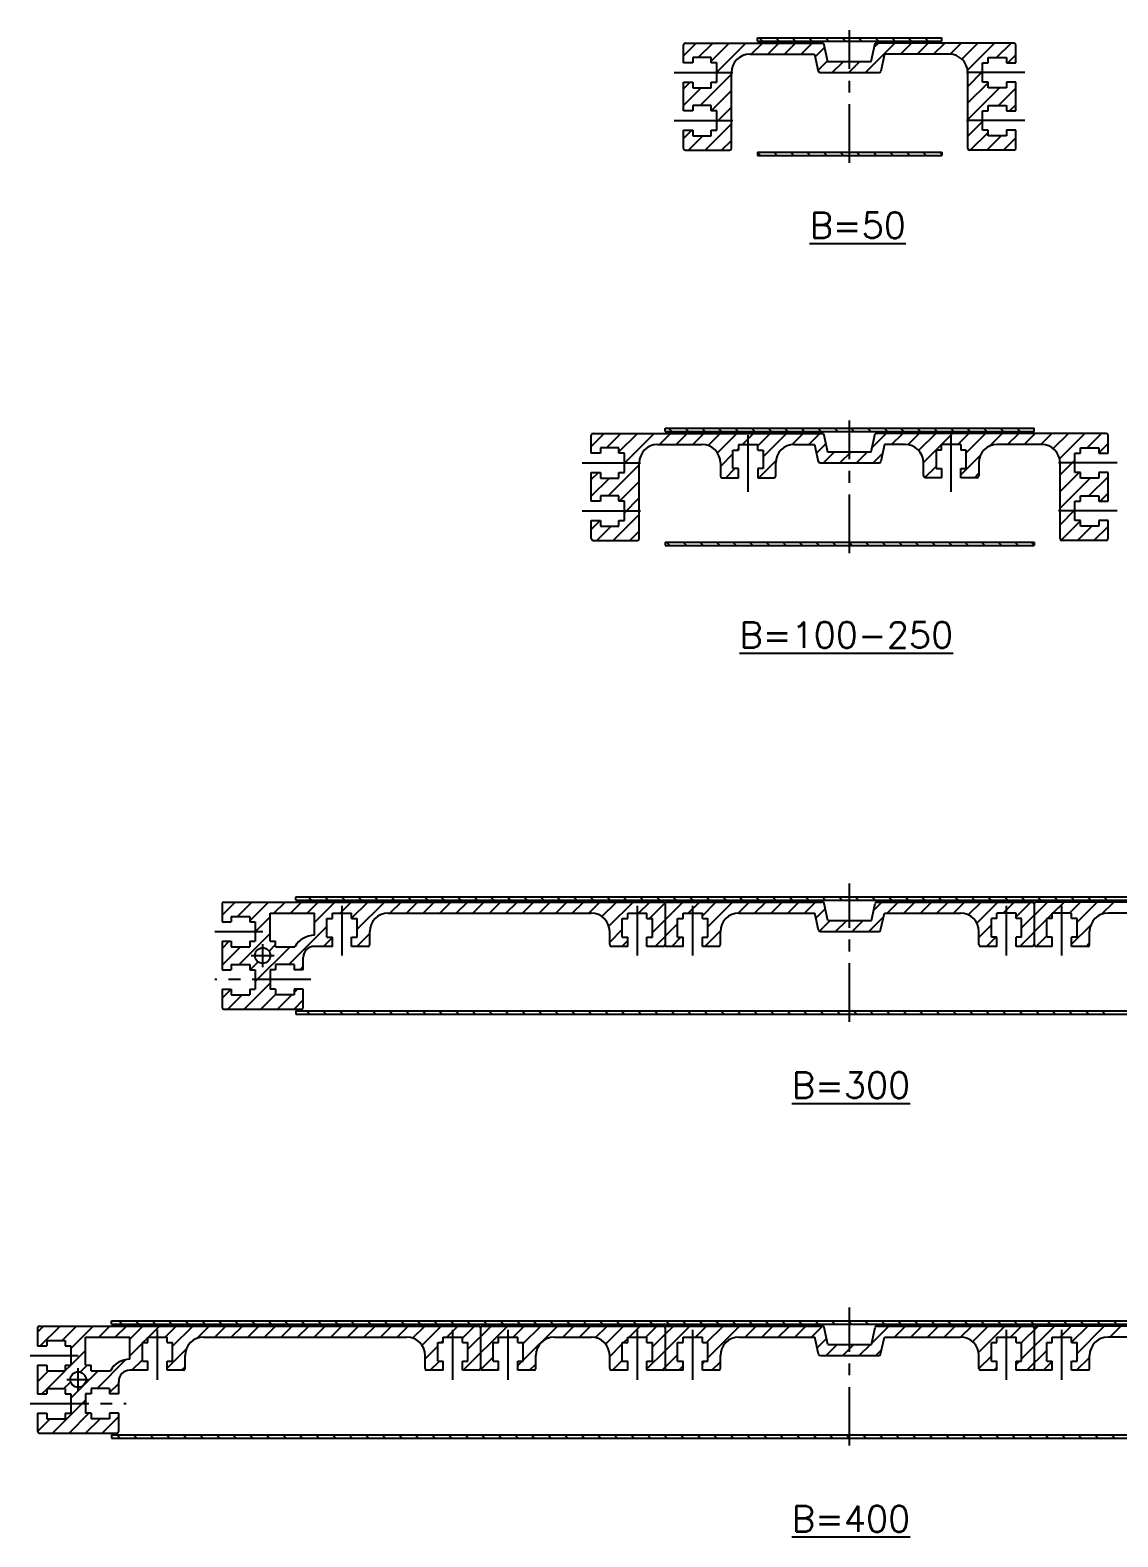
# Model space of a CAD drawing. Extents: x 0 to 1262, y -8 to 451.
# Drawn here: x 818.2 to 1112.9, y 13.6 to 421.6 of the extents above; entities that cross this region are included whole.
import ezdxf

# ---------------------------------------------------------------- set-up
doc = ezdxf.new("R2010")
doc.units = 0
doc.header["$LTSCALE"] = 0.5
doc.linetypes.add('CENTER', pattern=[50.8, 31.75, -6.35, 6.35, -6.35])
for name, color, linetype in [('MSM_CENTER', 1, 'CENTER'), ('MSM_CONTINUOUS', 7, 'CONTINUOUS'), ('MSM_NARROW', 5, 'CONTINUOUS'), ('MSM_PART_NUMBER', 7, 'CONTINUOUS')]:
    doc.layers.add(name, color=color, linetype=linetype)
doc.styles.get("Standard").update_dxf_attribs({"font": 'txt.shx', "height": 3, "bigfont": 'bigfont.shx'})

msp = doc.modelspace()

# ---------------------------------------------------------------- linework, layer by layer
at = {"layer": 'MSM_CENTER'}
for p, q in [((1040.2, 385.71), (1040.2, 421.62)), ((992.7, 410.11), (1010.39, 410.11)), ((1087.69, 410.11), (1070, 410.11)), ((992.7, 397.11), (1010.39, 397.11)), ((1087.69, 397.11), (1070, 397.11)), ((1040.2, 280.02), (1040.2, 315.94)), ((1012.7, 296.56), (1012.7, 311.94)), ((1067.7, 296.56), (1067.7, 311.94)), ((967.7, 304.42), (985.39, 304.42)), ((1112.69, 304.42), (1095, 304.42)), ((967.7, 291.42), (985.39, 291.42)), ((1112.69, 291.42), (1095, 291.42)), ((1040.2, 153.11), (1040.2, 190.51)), ((902.7, 170.99), (902.7, 184.51)), ((982.7, 170.99), (982.7, 184.51)), ((997.7, 170.99), (997.7, 184.51)), ((1082.7, 170.99), (1082.7, 184.51)), ((1097.7, 170.99), (1097.7, 184.51)), ((868.2, 177.51), (881.2, 177.51)), ((881.2, 167.91), (881.2, 174.11)), ((878.1, 171.01), (884.3, 171.01)), ((894.2, 164.51), (868.2, 164.51)), ((1040.2, 38.3), (1040.2, 75.7)), ((852.7, 56.11), (852.7, 69.7)), ((932.7, 56.11), (932.7, 69.7)), ((947.7, 56.11), (947.7, 69.7)), ((982.7, 56.11), (982.7, 69.7)), ((997.7, 56.11), (997.7, 69.7)), ((1082.7, 56.11), (1082.7, 69.7)), ((1097.7, 56.11), (1097.7, 69.7)), ((818.2, 62.7), (831.2, 62.7)), ((831.2, 53.1), (831.2, 59.3)), ((828.1, 56.2), (834.3, 56.2)), ((818.2, 49.7), (844.2, 49.7))]:
    msp.add_line(p, q, dxfattribs=at)
at = {"layer": 'MSM_CONTINUOUS'}
for p, q in [((995.2, 412.74), (995.2, 417.61)), ((995.7, 418.11), (1033.12, 418.11)), ((1015.2, 418.61), (1015.2, 419.51)), ((1015.2, 419.51), (1065.2, 419.51)), ((1015.2, 418.61), (1065.2, 418.61)), ((1033.12, 418.11), (1034.22, 413.11)), ((1046.02, 413.11), (1047.12, 418.11)), ((1084.7, 418.11), (1047.12, 418.11)), ((1065.2, 418.61), (1065.2, 419.51)), ((1085.2, 412.74), (1085.2, 417.61)), ((997.7, 412.74), (995.2, 412.74)), ((997.7, 414.21), (997.7, 412.74)), ((1002.7, 414.21), (997.7, 414.21)), ((1002.7, 412.74), (1002.7, 414.21)), ((1004.2, 412.74), (1002.7, 412.74)), ((1004.2, 407.54), (1004.2, 412.74)), ((1013.2, 415.11), (1030.71, 415.11)), ((1030.71, 415.11), (1031.72, 410.5)), ((1034.22, 413.11), (1046.02, 413.11)), ((1049.66, 415.11), (1048.65, 410.5)), ((1067.2, 415.11), (1049.66, 415.11)), ((1076.2, 407.54), (1076.2, 412.74)), ((1076.2, 412.74), (1077.7, 412.74)), ((1077.7, 412.74), (1077.7, 414.21)), ((1077.7, 414.21), (1082.7, 414.21)), ((1082.7, 414.21), (1082.7, 412.74)), ((1082.7, 412.74), (1085.2, 412.74)), ((1008.2, 389.61), (1008.2, 410.11)), ((1032.21, 410.11), (1048.16, 410.11)), ((1072.2, 389.61), (1072.2, 410.11)), ((995.2, 407.54), (997.7, 407.54)), ((995.2, 399.74), (995.2, 407.54)), ((997.7, 407.54), (997.7, 406.01)), ((997.7, 406.01), (1002.7, 406.01)), ((1002.7, 407.54), (1004.2, 407.54)), ((1002.7, 406.01), (1002.7, 407.54)), ((1077.7, 407.54), (1076.2, 407.54)), ((1077.7, 406.01), (1077.7, 407.54)), ((1082.7, 406.01), (1077.7, 406.01)), ((1085.2, 407.54), (1082.7, 407.54)), ((1082.7, 407.54), (1082.7, 406.01)), ((1085.2, 399.74), (1085.2, 407.54)), ((997.7, 401.21), (997.7, 399.74)), ((1002.7, 401.21), (997.7, 401.21)), ((1002.7, 399.74), (1002.7, 401.21)), ((1077.7, 399.74), (1077.7, 401.21)), ((1077.7, 401.21), (1082.7, 401.21)), ((1082.7, 401.21), (1082.7, 399.74)), ((997.7, 399.74), (995.2, 399.74)), ((1004.2, 399.74), (1002.7, 399.74)), ((1004.2, 394.54), (1004.2, 399.74)), ((1076.2, 394.54), (1076.2, 399.74)), ((1076.2, 399.74), (1077.7, 399.74)), ((1082.7, 399.74), (1085.2, 399.74)), ((995.2, 394.54), (997.7, 394.54)), ((995.2, 389.61), (995.2, 394.54)), ((997.7, 394.54), (997.7, 393.01)), ((997.7, 393.01), (1002.7, 393.01)), ((1002.7, 394.54), (1004.2, 394.54)), ((1002.7, 393.01), (1002.7, 394.54)), ((1077.7, 394.54), (1076.2, 394.54)), ((1077.7, 393.01), (1077.7, 394.54)), ((1082.7, 393.01), (1077.7, 393.01)), ((1085.2, 394.54), (1082.7, 394.54)), ((1082.7, 394.54), (1082.7, 393.01)), ((1085.2, 389.61), (1085.2, 394.54)), ((995.7, 389.11), (1007.7, 389.11)), ((1015.2, 388.61), (1015.2, 387.71)), ((1015.2, 388.61), (1065.2, 388.61)), ((1015.2, 387.71), (1065.2, 387.71)), ((1065.2, 388.61), (1065.2, 387.71)), ((1084.7, 389.11), (1072.7, 389.11)), ((970.2, 307.06), (970.2, 311.92)), ((970.7, 312.42), (1033.12, 312.42)), ((990.2, 312.92), (990.2, 313.82)), ((990.2, 313.82), (1090.2, 313.82)), ((990.2, 312.92), (1090.2, 312.92)), ((1033.12, 312.42), (1034.22, 307.42)), ((1046.02, 307.42), (1047.12, 312.42)), ((1109.7, 312.42), (1047.12, 312.42)), ((1090.2, 312.92), (1090.2, 313.82)), ((1110.2, 307.06), (1110.2, 311.92)), ((972.7, 307.06), (970.2, 307.06)), ((972.7, 308.52), (972.7, 307.06)), ((977.7, 308.52), (972.7, 308.52)), ((977.7, 307.06), (977.7, 308.52)), ((979.2, 307.06), (977.7, 307.06)), ((979.2, 301.86), (979.2, 307.06)), ((988.2, 309.42), (1000.2, 309.42)), ((1008.6, 302.92), (1008.6, 307.92)), ((1008.6, 307.92), (1010.1, 307.92)), ((1010.1, 309.42), (1015.3, 309.42)), ((1010.1, 309.42), (1010.1, 307.92)), ((1015.3, 307.92), (1015.3, 309.42)), ((1015.3, 307.92), (1016.8, 307.92)), ((1016.8, 307.92), (1016.8, 302.92)), ((1025.2, 309.42), (1030.71, 309.42)), ((1030.71, 309.42), (1031.72, 304.81)), ((1034.22, 307.42), (1046.02, 307.42)), ((1049.66, 309.42), (1048.65, 304.82)), ((1055.2, 309.42), (1049.66, 309.42)), ((1063.6, 307.92), (1063.6, 302.92)), ((1065.1, 307.92), (1063.6, 307.92)), ((1070.3, 309.42), (1065.1, 309.42)), ((1065.1, 307.92), (1065.1, 309.42)), ((1070.3, 309.42), (1070.3, 307.92)), ((1071.8, 307.92), (1070.3, 307.92)), ((1071.8, 302.92), (1071.8, 307.92)), ((1092.2, 309.42), (1080.2, 309.42)), ((1101.2, 301.86), (1101.2, 307.06)), ((1101.2, 307.06), (1102.7, 307.06)), ((1102.7, 307.06), (1102.7, 308.52)), ((1102.7, 308.52), (1107.7, 308.52)), ((1107.7, 308.52), (1107.7, 307.06)), ((1107.7, 307.06), (1110.2, 307.06)), ((983.2, 283.92), (983.2, 304.42)), ((1005.2, 304.42), (1005.2, 300.92)), ((1010.1, 302.92), (1008.6, 302.92)), ((1010.1, 300.42), (1010.1, 302.92)), ((1016.8, 302.92), (1015.3, 302.92)), ((1015.3, 302.92), (1015.3, 300.42)), ((1020.2, 300.92), (1020.2, 304.42)), ((1032.21, 304.42), (1048.16, 304.42)), ((1060.2, 300.92), (1060.2, 304.42)), ((1063.6, 302.92), (1065.1, 302.92)), ((1065.1, 302.92), (1065.1, 300.42)), ((1070.3, 302.92), (1071.8, 302.92)), ((1070.3, 300.42), (1070.3, 302.92)), ((1075.2, 304.42), (1075.2, 300.92)), ((1097.2, 283.92), (1097.2, 304.42)), ((970.2, 301.86), (972.7, 301.86)), ((970.2, 294.06), (970.2, 301.86)), ((972.7, 301.86), (972.7, 300.32)), ((972.7, 300.32), (977.7, 300.32)), ((977.7, 301.86), (979.2, 301.86)), ((977.7, 300.32), (977.7, 301.86)), ((1005.7, 300.42), (1010.1, 300.42)), ((1015.3, 300.42), (1019.7, 300.42)), ((1065.1, 300.42), (1060.7, 300.42)), ((1074.7, 300.42), (1070.3, 300.42)), ((1102.7, 301.86), (1101.2, 301.86)), ((1102.7, 300.32), (1102.7, 301.86)), ((1107.7, 300.32), (1102.7, 300.32)), ((1110.2, 301.86), (1107.7, 301.86)), ((1107.7, 301.86), (1107.7, 300.32)), ((1110.2, 294.06), (1110.2, 301.86)), ((972.7, 294.06), (970.2, 294.06)), ((972.7, 295.52), (972.7, 294.06)), ((977.7, 295.52), (972.7, 295.52)), ((977.7, 294.06), (977.7, 295.52)), ((979.2, 294.06), (977.7, 294.06)), ((979.2, 288.86), (979.2, 294.06)), ((1101.2, 288.86), (1101.2, 294.06)), ((1101.2, 294.06), (1102.7, 294.06)), ((1102.7, 294.06), (1102.7, 295.52)), ((1102.7, 295.52), (1107.7, 295.52)), ((1107.7, 295.52), (1107.7, 294.06)), ((1107.7, 294.06), (1110.2, 294.06)), ((970.2, 283.92), (970.2, 288.86)), ((970.2, 288.86), (972.7, 288.86)), ((972.7, 288.86), (972.7, 287.32)), ((972.7, 287.32), (977.7, 287.32)), ((977.7, 288.86), (979.2, 288.86)), ((977.7, 287.32), (977.7, 288.86)), ((1102.7, 288.86), (1101.2, 288.86)), ((1102.7, 287.32), (1102.7, 288.86)), ((1107.7, 287.32), (1102.7, 287.32)), ((1110.2, 288.86), (1107.7, 288.86)), ((1107.7, 288.86), (1107.7, 287.32)), ((1110.2, 283.92), (1110.2, 288.86)), ((970.7, 283.42), (982.7, 283.42)), ((990.2, 282.92), (990.2, 282.02)), ((990.2, 282.92), (1090.2, 282.92)), ((990.2, 282.02), (1090.2, 282.02)), ((1090.2, 282.92), (1090.2, 282.02)), ((1109.7, 283.42), (1097.7, 283.42)), ((870.2, 185.01), (870.2, 180.11)), ((870.7, 185.51), (989.7, 185.51)), ((890.2, 186.01), (890.2, 186.91)), ((890.2, 186.91), (1190.2, 186.91)), ((890.2, 186.01), (1190.2, 186.01)), ((990.2, 185.01), (990.2, 174.01)), ((990.7, 185.51), (1032.79, 185.51)), ((1034.3, 180.51), (1033.28, 185.12)), ((1046.1, 180.51), (1047.11, 185.12)), ((1047.6, 185.51), (1089.7, 185.51)), ((1090.2, 185.01), (1090.2, 174.01)), ((1209.7, 185.51), (1090.7, 185.51)), ((870.2, 180.11), (872.7, 180.11)), ((872.7, 181.61), (872.7, 180.11)), ((872.7, 181.61), (877.7, 181.61)), ((877.7, 181.61), (877.7, 180.11)), ((877.7, 180.11), (879.2, 180.11)), ((879.2, 180.11), (879.2, 174.91)), ((883.2, 182.51), (895.2, 182.51)), ((883.2, 174.91), (883.2, 182.51)), ((895.2, 176.51), (895.2, 182.51)), ((898.6, 181.01), (900.1, 181.01)), ((898.6, 176.01), (898.6, 181.01)), ((900.1, 182.51), (905.3, 182.51)), ((900.1, 181.01), (900.1, 182.51)), ((905.3, 181.01), (905.3, 182.51)), ((905.3, 181.01), (906.8, 181.01)), ((906.8, 176.01), (906.8, 181.01)), ((915.2, 182.51), (970.2, 182.51)), ((978.6, 181.01), (980.1, 181.01)), ((978.6, 176.01), (978.6, 181.01)), ((980.1, 182.51), (985.3, 182.51)), ((980.1, 181.01), (980.1, 182.51)), ((985.3, 181.01), (985.3, 182.51)), ((985.3, 181.01), (986.8, 181.01)), ((986.8, 176.01), (986.8, 181.01)), ((993.6, 181.01), (995.1, 181.01)), ((993.6, 176.01), (993.6, 181.01)), ((995.1, 182.51), (1000.3, 182.51)), ((995.1, 181.01), (995.1, 182.51)), ((1000.3, 181.01), (1000.3, 182.51)), ((1000.3, 181.01), (1001.8, 181.01)), ((1001.8, 176.01), (1001.8, 181.01)), ((1010.2, 182.51), (1030.78, 182.51)), ((1031.8, 177.91), (1030.78, 182.51)), ((1034.3, 180.51), (1046.1, 180.51)), ((1048.59, 177.91), (1049.61, 182.51)), ((1049.61, 182.51), (1070.2, 182.51)), ((1078.6, 176.01), (1078.6, 181.01)), ((1080.1, 181.01), (1078.6, 181.01)), ((1085.3, 182.51), (1080.1, 182.51)), ((1080.1, 181.01), (1080.1, 182.51)), ((1085.3, 181.01), (1085.3, 182.51)), ((1086.8, 181.01), (1085.3, 181.01)), ((1086.8, 176.01), (1086.8, 181.01)), ((1093.6, 176.01), (1093.6, 181.01)), ((1095.1, 181.01), (1093.6, 181.01)), ((1100.3, 182.51), (1095.1, 182.51)), ((1095.1, 181.01), (1095.1, 182.51)), ((1100.3, 181.01), (1100.3, 182.51)), ((1101.8, 181.01), (1100.3, 181.01)), ((1101.8, 176.01), (1101.8, 181.01)), ((1165.2, 182.51), (1110.2, 182.51)), ((898.6, 176.01), (900.1, 176.01)), ((900.1, 173.51), (900.1, 176.01)), ((905.3, 173.51), (905.3, 176.01)), ((905.3, 176.01), (906.8, 176.01)), ((910.2, 174.01), (910.2, 177.51)), ((975.2, 174.01), (975.2, 177.51)), ((978.6, 176.01), (980.1, 176.01)), ((980.1, 173.51), (980.1, 176.01)), ((985.3, 173.51), (985.3, 176.01)), ((985.3, 176.01), (986.8, 176.01)), ((993.6, 176.01), (995.1, 176.01)), ((995.1, 173.51), (995.1, 176.01)), ((1000.3, 173.51), (1000.3, 176.01)), ((1000.3, 176.01), (1001.8, 176.01)), ((1005.2, 174.01), (1005.2, 177.51)), ((1032.29, 177.51), (1048.11, 177.51)), ((1075.2, 174.01), (1075.2, 177.51)), ((1080.1, 176.01), (1078.6, 176.01)), ((1080.1, 173.51), (1080.1, 176.01)), ((1085.3, 173.51), (1085.3, 176.01)), ((1086.8, 176.01), (1085.3, 176.01)), ((1095.1, 176.01), (1093.6, 176.01)), ((1095.1, 173.51), (1095.1, 176.01)), ((1100.3, 173.51), (1100.3, 176.01)), ((1101.8, 176.01), (1100.3, 176.01)), ((1105.2, 174.01), (1105.2, 177.51)), ((870.2, 174.91), (872.7, 174.91)), ((870.2, 174.91), (870.2, 167.11)), ((872.7, 174.91), (872.7, 173.41)), ((872.7, 173.41), (877.7, 173.41)), ((877.7, 174.91), (877.7, 173.41)), ((877.7, 174.91), (879.2, 174.91)), ((883.2, 174.91), (884.7, 174.91)), ((884.7, 173.41), (884.7, 174.91)), ((884.7, 173.41), (889.94, 173.41)), ((900.1, 173.51), (895.2, 173.51)), ((909.7, 173.51), (905.3, 173.51)), ((980.1, 173.51), (975.7, 173.51)), ((989.7, 173.51), (985.3, 173.51)), ((995.1, 173.51), (990.7, 173.51)), ((1004.7, 173.51), (1000.3, 173.51)), ((1080.1, 173.51), (1075.7, 173.51)), ((1089.7, 173.51), (1085.3, 173.51)), ((1095.1, 173.51), (1090.7, 173.51)), ((1104.7, 173.51), (1100.3, 173.51)), ((872.7, 168.61), (872.7, 167.11)), ((872.7, 168.61), (877.7, 168.61)), ((877.7, 168.61), (877.7, 167.11)), ((884.7, 168.61), (884.7, 167.11)), ((889.7, 168.61), (884.7, 168.61)), ((889.7, 168.61), (889.7, 167.11)), ((892.2, 167.11), (892.2, 170.51)), ((870.2, 167.11), (872.7, 167.11)), ((877.7, 167.11), (879.2, 167.11)), ((879.2, 167.11), (879.2, 161.91)), ((883.2, 167.11), (883.2, 161.91)), ((884.7, 167.11), (883.2, 167.11)), ((892.2, 167.11), (889.7, 167.11)), ((870.2, 161.91), (872.7, 161.91)), ((870.2, 161.91), (870.2, 157.01)), ((872.7, 161.91), (872.7, 160.41)), ((872.7, 160.41), (877.7, 160.41)), ((877.7, 161.91), (877.7, 160.41)), ((877.7, 161.91), (879.2, 161.91)), ((884.7, 161.91), (883.2, 161.91)), ((884.7, 161.91), (884.7, 160.41)), ((889.7, 160.41), (884.7, 160.41)), ((892.2, 161.91), (889.7, 161.91)), ((889.7, 161.91), (889.7, 160.41)), ((892.2, 157.01), (892.2, 161.91)), ((870.7, 156.51), (891.7, 156.51)), ((890.2, 156.01), (890.2, 155.11)), ((890.2, 156.01), (1190.2, 156.01)), ((890.2, 155.11), (1190.2, 155.11)), ((820.2, 70.2), (820.2, 65.3)), ((820.7, 70.7), (939.7, 70.7)), ((840.2, 72.1), (1240.2, 72.1)), ((840.2, 71.2), (840.2, 72.1)), ((840.2, 71.2), (1240.2, 71.2)), ((940.2, 70.2), (940.2, 59.2)), ((940.7, 70.7), (989.7, 70.7)), ((990.2, 70.2), (990.2, 59.2)), ((990.7, 70.7), (1032.79, 70.7)), ((1034.3, 65.7), (1033.28, 70.31)), ((1046.1, 65.7), (1047.11, 70.31)), ((1047.6, 70.7), (1089.7, 70.7)), ((1090.2, 70.2), (1090.2, 59.2)), ((1139.7, 70.7), (1090.7, 70.7)), ((820.2, 65.3), (822.7, 65.3)), ((822.7, 66.8), (822.7, 65.3)), ((822.7, 66.8), (827.7, 66.8)), ((827.7, 66.8), (827.7, 65.3)), ((827.7, 65.3), (829.2, 65.3)), ((829.2, 65.3), (829.2, 60.1)), ((833.2, 67.7), (845.2, 67.7)), ((833.2, 60.1), (833.2, 67.7)), ((845.2, 61.7), (845.2, 67.7)), ((848.6, 66.2), (850.1, 66.2)), ((848.6, 61.2), (848.6, 66.2)), ((850.1, 67.7), (855.3, 67.7)), ((850.1, 66.2), (850.1, 67.7)), ((855.3, 66.2), (855.3, 67.7)), ((855.3, 66.2), (856.8, 66.2)), ((856.8, 61.2), (856.8, 66.2)), ((865.2, 67.7), (920.2, 67.7)), ((928.6, 66.2), (930.1, 66.2)), ((928.6, 61.2), (928.6, 66.2)), ((930.1, 67.7), (935.3, 67.7)), ((930.1, 66.2), (930.1, 67.7)), ((935.3, 66.2), (935.3, 67.7)), ((935.3, 66.2), (936.8, 66.2)), ((936.8, 61.2), (936.8, 66.2)), ((943.6, 66.2), (945.1, 66.2)), ((943.6, 61.2), (943.6, 66.2)), ((945.1, 67.7), (950.3, 67.7)), ((945.1, 66.2), (945.1, 67.7)), ((950.3, 66.2), (950.3, 67.7)), ((950.3, 66.2), (951.8, 66.2)), ((951.8, 61.2), (951.8, 66.2)), ((960.2, 67.7), (970.2, 67.7)), ((978.6, 66.2), (980.1, 66.2)), ((978.6, 61.2), (978.6, 66.2)), ((980.1, 67.7), (985.3, 67.7)), ((980.1, 66.2), (980.1, 67.7)), ((985.3, 66.2), (985.3, 67.7)), ((985.3, 66.2), (986.8, 66.2)), ((986.8, 61.2), (986.8, 66.2)), ((993.6, 66.2), (995.1, 66.2)), ((993.6, 61.2), (993.6, 66.2)), ((995.1, 67.7), (1000.3, 67.7)), ((995.1, 66.2), (995.1, 67.7)), ((1000.3, 66.2), (1000.3, 67.7)), ((1000.3, 66.2), (1001.8, 66.2)), ((1001.8, 61.2), (1001.8, 66.2)), ((1010.2, 67.7), (1030.78, 67.7)), ((1031.8, 63.09), (1030.78, 67.7)), ((1034.3, 65.7), (1046.1, 65.7)), ((1048.59, 63.09), (1049.61, 67.7)), ((1049.61, 67.7), (1070.2, 67.7)), ((1078.6, 66.2), (1080.1, 66.2)), ((1078.6, 61.2), (1078.6, 66.2)), ((1080.1, 67.7), (1085.3, 67.7)), ((1080.1, 66.2), (1080.1, 67.7)), ((1085.3, 66.2), (1085.3, 67.7)), ((1085.3, 66.2), (1086.8, 66.2)), ((1086.8, 61.2), (1086.8, 66.2)), ((1093.6, 66.2), (1095.1, 66.2)), ((1093.6, 61.2), (1093.6, 66.2)), ((1095.1, 67.7), (1100.3, 67.7)), ((1095.1, 66.2), (1095.1, 67.7)), ((1100.3, 66.2), (1100.3, 67.7)), ((1100.3, 66.2), (1101.8, 66.2)), ((1101.8, 61.2), (1101.8, 66.2)), ((1120.2, 67.7), (1110.2, 67.7)), ((860.2, 59.2), (860.2, 62.7)), ((925.2, 59.2), (925.2, 62.7)), ((955.2, 59.2), (955.2, 62.7)), ((975.2, 59.2), (975.2, 62.7)), ((1005.2, 59.2), (1005.2, 62.7)), ((1032.29, 62.7), (1048.11, 62.7)), ((1075.2, 59.2), (1075.2, 62.7)), ((1105.2, 59.2), (1105.2, 62.7)), ((820.2, 60.1), (822.7, 60.1)), ((820.2, 60.1), (820.2, 52.3)), ((822.7, 60.1), (822.7, 58.6)), ((822.7, 58.6), (827.7, 58.6)), ((827.7, 60.1), (827.7, 58.6)), ((827.7, 60.1), (829.2, 60.1)), ((833.2, 60.1), (834.7, 60.1)), ((834.7, 58.6), (834.7, 60.1)), ((834.7, 58.6), (839.94, 58.6)), ((850.1, 58.7), (845.2, 58.7)), ((848.6, 61.2), (850.1, 61.2)), ((850.1, 58.7), (850.1, 61.2)), ((855.3, 58.7), (855.3, 61.2)), ((855.3, 61.2), (856.8, 61.2)), ((859.7, 58.7), (855.3, 58.7)), ((930.1, 58.7), (925.7, 58.7)), ((928.6, 61.2), (930.1, 61.2)), ((930.1, 58.7), (930.1, 61.2)), ((935.3, 58.7), (935.3, 61.2)), ((935.3, 61.2), (936.8, 61.2)), ((939.7, 58.7), (935.3, 58.7)), ((945.1, 58.7), (940.7, 58.7)), ((943.6, 61.2), (945.1, 61.2)), ((945.1, 58.7), (945.1, 61.2)), ((950.3, 58.7), (950.3, 61.2)), ((950.3, 61.2), (951.8, 61.2)), ((954.7, 58.7), (950.3, 58.7)), ((980.1, 58.7), (975.7, 58.7)), ((978.6, 61.2), (980.1, 61.2)), ((980.1, 58.7), (980.1, 61.2)), ((985.3, 58.7), (985.3, 61.2)), ((985.3, 61.2), (986.8, 61.2)), ((989.7, 58.7), (985.3, 58.7)), ((995.1, 58.7), (990.7, 58.7)), ((993.6, 61.2), (995.1, 61.2)), ((995.1, 58.7), (995.1, 61.2)), ((1000.3, 58.7), (1000.3, 61.2)), ((1000.3, 61.2), (1001.8, 61.2)), ((1004.7, 58.7), (1000.3, 58.7)), ((1080.1, 58.7), (1075.7, 58.7)), ((1078.6, 61.2), (1080.1, 61.2)), ((1080.1, 58.7), (1080.1, 61.2)), ((1085.3, 58.7), (1085.3, 61.2)), ((1085.3, 61.2), (1086.8, 61.2)), ((1089.7, 58.7), (1085.3, 58.7)), ((1095.1, 58.7), (1090.7, 58.7)), ((1093.6, 61.2), (1095.1, 61.2)), ((1095.1, 58.7), (1095.1, 61.2)), ((1100.3, 58.7), (1100.3, 61.2)), ((1100.3, 61.2), (1101.8, 61.2)), ((1104.7, 58.7), (1100.3, 58.7)), ((822.7, 53.8), (822.7, 52.3)), ((822.7, 53.8), (827.7, 53.8)), ((827.7, 53.8), (827.7, 52.3)), ((834.7, 53.8), (834.7, 52.3)), ((839.7, 53.8), (834.7, 53.8)), ((839.7, 53.8), (839.7, 52.3)), ((842.2, 52.3), (842.2, 55.7)), ((820.2, 52.3), (822.7, 52.3)), ((827.7, 52.3), (829.2, 52.3)), ((829.2, 52.3), (829.2, 47.1)), ((833.2, 52.3), (833.2, 47.1)), ((834.7, 52.3), (833.2, 52.3)), ((842.2, 52.3), (839.7, 52.3)), ((820.2, 47.1), (822.7, 47.1)), ((820.2, 47.1), (820.2, 42.2)), ((822.7, 47.1), (822.7, 45.6)), ((822.7, 45.6), (827.7, 45.6)), ((827.7, 47.1), (827.7, 45.6)), ((827.7, 47.1), (829.2, 47.1)), ((834.7, 47.1), (833.2, 47.1)), ((834.7, 47.1), (834.7, 45.6)), ((839.7, 45.6), (834.7, 45.6)), ((842.2, 47.1), (839.7, 47.1)), ((839.7, 47.1), (839.7, 45.6)), ((842.2, 42.2), (842.2, 47.1)), ((820.7, 41.7), (841.7, 41.7)), ((840.2, 41.2), (1240.2, 41.2)), ((840.2, 41.2), (840.2, 40.3)), ((840.2, 40.3), (1240.2, 40.3))]:
    msp.add_line(p, q, dxfattribs=at)
for centre in [(881.2, 171.01), (831.2, 56.2)]:
    msp.add_circle(centre, 2.1, dxfattribs=at)
for centre, radius, start, end in [((995.7, 417.61), 0.5, 90, 180), ((1084.7, 417.61), 0.5, 0, 90), ((1013.2, 410.11), 5, 90, 180), ((1067.2, 410.11), 5, 0, 90), ((1032.21, 410.61), 0.5, 192.4074, 270), ((1048.16, 410.61), 0.5, 270, 347.6793), ((995.7, 389.61), 0.5, 180, 270), ((1007.7, 389.61), 0.5, 270, 0), ((1072.7, 389.61), 0.5, 180, 270), ((1084.7, 389.61), 0.5, 270, 0), ((970.7, 311.92), 0.5, 90, 180), ((1109.7, 311.92), 0.5, 0, 90), ((988.2, 304.42), 5, 90, 180), ((1000.2, 304.42), 5, 0, 90), ((1025.2, 304.42), 5, 90, 180), ((1055.2, 304.42), 5, 0, 90), ((1080.2, 304.42), 5, 90, 180), ((1092.2, 304.42), 5, 0, 90), ((1032.21, 304.92), 0.5, 192.4074, 270), ((1048.16, 304.92), 0.5, 270, 347.6793), ((1005.7, 300.92), 0.5, 180, 270), ((1019.7, 300.92), 0.5, 270, 0), ((1060.7, 300.92), 0.5, 180, 270), ((1074.7, 300.92), 0.5, 270, 0), ((970.7, 283.92), 0.5, 180, 270), ((982.7, 283.92), 0.5, 270, 0), ((1097.7, 283.92), 0.5, 180, 270), ((1109.7, 283.92), 0.5, 270, 0), ((870.7, 185.01), 0.5, 90, 180), ((989.7, 185.01), 0.5, 0, 90), ((990.7, 185.01), 0.5, 90, 180), ((1032.79, 185.01), 0.5, 12.4074, 90), ((1047.6, 185.01), 0.5, 90, 167.5926), ((1089.7, 185.01), 0.5, 0, 90), ((1090.7, 185.01), 0.5, 90, 180), ((915.2, 177.51), 5, 90, 180), ((970.2, 177.51), 5, 0, 90), ((1010.2, 177.51), 5, 90, 180), ((1070.2, 177.51), 5, 0, 90), ((1110.2, 177.51), 5, 90, 180), ((895.2, 170.51), 6, 90, 151.0967), ((1032.29, 178.01), 0.5, 192.4074, 270), ((1048.11, 178.01), 0.5, 270, 347.5926), ((895.2, 170.51), 3, 90, 180), ((909.7, 174.01), 0.5, 270, 0), ((975.7, 174.01), 0.5, 180, 270), ((989.7, 174.01), 0.5, 270, 360), ((990.7, 174.01), 0.5, 180, 270), ((1004.7, 174.01), 0.5, 270, 0), ((1075.7, 174.01), 0.5, 180, 270), ((1089.7, 174.01), 0.5, 270, 0), ((1090.7, 174.01), 0.5, 180, 270), ((1104.7, 174.01), 0.5, 270, 0), ((870.7, 157.01), 0.5, 180, 270), ((891.7, 157.01), 0.5, 270, 0), ((820.7, 70.2), 0.5, 90, 180), ((939.7, 70.2), 0.5, 360, 90), ((940.7, 70.2), 0.5, 90, 180), ((989.7, 70.2), 0.5, 0, 90), ((990.7, 70.2), 0.5, 90, 180), ((1032.79, 70.2), 0.5, 12.4074, 90), ((1047.6, 70.2), 0.5, 90, 167.5926), ((1089.7, 70.2), 0.5, 0, 90), ((1090.7, 70.2), 0.5, 90, 180), ((865.2, 62.7), 5, 90, 180), ((920.2, 62.7), 5, 0, 90), ((960.2, 62.7), 5, 90, 180), ((970.2, 62.7), 5, 0, 90), ((1010.2, 62.7), 5, 90, 180), ((1070.2, 62.7), 5, 0, 90), ((1110.2, 62.7), 5, 90, 180), ((845.2, 55.7), 6, 90, 151.0967), ((1032.29, 63.2), 0.5, 192.4074, 270), ((1048.11, 63.2), 0.5, 270, 347.5926), ((845.2, 55.7), 3, 90, 180), ((859.7, 59.2), 0.5, 270, 0), ((925.7, 59.2), 0.5, 180, 270), ((939.7, 59.2), 0.5, 270, 360), ((940.7, 59.2), 0.5, 180, 270), ((954.7, 59.2), 0.5, 270, 0), ((975.7, 59.2), 0.5, 180, 270), ((989.7, 59.2), 0.5, 270, 0), ((990.7, 59.2), 0.5, 180, 270), ((1004.7, 59.2), 0.5, 270, 0), ((1075.7, 59.2), 0.5, 180, 270), ((1089.7, 59.2), 0.5, 270, 0), ((1090.7, 59.2), 0.5, 180, 270), ((1104.7, 59.2), 0.5, 270, 0), ((820.7, 42.2), 0.5, 180, 270), ((841.7, 42.2), 0.5, 270, 0)]:
    msp.add_arc(centre, radius, start, end, dxfattribs=at)
at = {"layer": 'MSM_NARROW'}
for p, q in [((995.2, 414.7), (998.61, 418.11)), ((999.2, 414.21), (1003.1, 418.11)), ((1002.7, 413.22), (1007.59, 418.11)), ((1004.2, 410.23), (1012.08, 418.11)), ((1013.57, 415.11), (1016.57, 418.11)), ((1016.59, 418.61), (1015.69, 419.51)), ((1018.06, 415.11), (1021.06, 418.11)), ((1021.08, 418.61), (1020.18, 419.51)), ((1022.55, 415.11), (1025.55, 418.11)), ((1025.57, 418.61), (1024.67, 419.51)), ((1027.04, 415.11), (1030.04, 418.11)), ((1030.06, 418.61), (1029.16, 419.51)), ((1030.85, 414.43), (1033.37, 416.95)), ((1034.55, 418.61), (1033.65, 419.51)), ((1039.04, 418.61), (1038.14, 419.51)), ((1043.53, 418.61), (1042.63, 419.51)), ((1044.49, 410.11), (1052.49, 418.11)), ((1046.87, 416.98), (1048, 418.11)), ((1048.02, 418.61), (1047.12, 419.51)), ((1052.51, 418.61), (1051.61, 419.51)), ((1053.98, 415.11), (1056.98, 418.11)), ((1057, 418.61), (1056.1, 419.51)), ((1058.47, 415.11), (1061.47, 418.11)), ((1061.49, 418.61), (1060.59, 419.51)), ((1062.96, 415.11), (1065.96, 418.11)), ((1065.2, 419.39), (1065.08, 419.51)), ((1067.44, 415.1), (1070.45, 418.11)), ((1070.6, 413.77), (1074.94, 418.11)), ((1072.14, 410.82), (1079.43, 418.11)), ((1080.02, 414.21), (1083.92, 418.11)), ((1031.66, 410.75), (1034.18, 413.27)), ((1035.51, 410.11), (1038.51, 413.11)), ((1040, 410.11), (1043, 413.11)), ((1083.04, 412.74), (1085.2, 414.89)), ((999.67, 401.21), (1008.2, 409.74)), ((1072.2, 406.38), (1076.2, 410.38)), ((995.2, 405.72), (997.02, 407.54)), ((995.2, 401.23), (999.98, 406.01)), ((1002.7, 399.75), (1008.2, 405.25)), ((1072.2, 401.89), (1077.7, 407.39)), ((1072.2, 397.4), (1080.8, 406.01)), ((1080.49, 401.21), (1085.2, 405.91)), ((1004.2, 396.76), (1008.2, 400.76)), ((1083.51, 399.74), (1085.2, 401.42)), ((1001.04, 389.11), (1008.2, 396.26)), ((1072.2, 392.91), (1076.2, 396.91)), ((995.2, 392.25), (997.49, 394.54)), ((996.55, 389.11), (1000.45, 393.01)), ((1005.53, 389.11), (1008.2, 391.77)), ((1072.88, 389.11), (1077.7, 393.92)), ((1077.37, 389.11), (1081.27, 393.01)), ((1081.86, 389.11), (1085.2, 392.44)), ((1082.7, 394.43), (1082.8, 394.54)), ((1016.06, 387.71), (1015.2, 388.57)), ((1020.55, 387.71), (1019.65, 388.61)), ((1025.04, 387.71), (1024.14, 388.61)), ((1029.53, 387.71), (1028.63, 388.61)), ((1034.02, 387.71), (1033.12, 388.61)), ((1038.51, 387.71), (1037.61, 388.61)), ((1043, 387.71), (1042.1, 388.61)), ((1047.49, 387.71), (1046.59, 388.61)), ((1051.98, 387.71), (1051.08, 388.61)), ((1056.47, 387.71), (1055.57, 388.61)), ((1060.96, 387.71), (1060.06, 388.61)), ((1065.2, 387.96), (1064.55, 388.61)), ((970.2, 308.87), (973.74, 312.42)), ((974.33, 308.52), (978.23, 312.42)), ((977.7, 307.39), (982.72, 312.42)), ((979.2, 304.4), (987.21, 312.42)), ((988.7, 309.42), (991.7, 312.42)), ((992.06, 312.92), (991.16, 313.82)), ((993.19, 309.42), (996.19, 312.42)), ((996.55, 312.92), (995.65, 313.82)), ((997.68, 309.42), (1000.68, 312.42)), ((1001.04, 312.92), (1000.14, 313.82)), ((1001.88, 309.13), (1005.17, 312.42)), ((1004.39, 307.15), (1009.66, 312.42)), ((1005.53, 312.92), (1004.63, 313.82)), ((1010.02, 312.92), (1009.12, 313.82)), ((1011.15, 309.42), (1014.15, 312.42)), ((1014.51, 312.92), (1013.61, 313.82)), ((1015.3, 309.07), (1018.64, 312.42)), ((1016.8, 306.08), (1023.14, 312.42)), ((1019, 312.92), (1018.1, 313.82)), ((1023.49, 312.92), (1022.59, 313.82)), ((1024.59, 309.38), (1027.63, 312.42)), ((1027.98, 312.92), (1027.08, 313.82)), ((1029.12, 309.42), (1032.12, 312.42)), ((1032.47, 312.92), (1031.57, 313.82)), ((1036.96, 312.92), (1036.06, 313.82)), ((1041.45, 312.92), (1040.55, 313.82)), ((1045.94, 312.92), (1045.04, 313.82)), ((1046.28, 308.63), (1050.08, 312.42)), ((1050.43, 312.92), (1049.53, 313.82)), ((1051.57, 309.42), (1054.57, 312.42)), ((1054.92, 312.92), (1054.02, 313.82)), ((1055.99, 309.36), (1059.06, 312.42)), ((1059.41, 312.92), (1058.51, 313.82)), ((1058.9, 307.78), (1063.55, 312.42)), ((1060.19, 304.58), (1068.04, 312.42)), ((1063.9, 312.92), (1063, 313.82)), ((1068.39, 312.92), (1067.49, 313.82)), ((1069.53, 309.42), (1072.53, 312.42)), ((1071.8, 307.2), (1077.02, 312.42)), ((1072.88, 312.92), (1071.98, 313.82)), ((1077.37, 312.92), (1076.47, 313.82)), ((1078, 308.91), (1081.51, 312.42)), ((1081.87, 312.92), (1080.97, 313.82)), ((1083, 309.42), (1086, 312.42)), ((1086.36, 312.92), (1085.46, 313.82)), ((1087.49, 309.42), (1090.49, 312.42)), ((1090.2, 313.57), (1089.95, 313.82)), ((1091.98, 309.42), (1094.98, 312.42)), ((1095.35, 308.3), (1099.47, 312.42)), ((1097.07, 305.53), (1103.96, 312.42)), ((1104.55, 308.52), (1108.45, 312.42)), ((1005.2, 303.46), (1008.6, 306.86)), ((1009.65, 307.92), (1010.1, 308.36)), ((1031.23, 307.05), (1033.75, 309.56)), ((1033.1, 304.42), (1036.1, 307.42)), ((1037.59, 304.42), (1040.59, 307.42)), ((1042.08, 304.42), (1045.08, 307.42)), ((1046.57, 304.42), (1049.12, 306.98)), ((1070.3, 301.21), (1075.7, 306.62)), ((1107.7, 307.18), (1110.2, 309.68)), ((974.8, 295.52), (983.2, 303.91)), ((1006.64, 300.42), (1009.14, 302.92)), ((1015.63, 300.42), (1020.23, 305.03)), ((1060.55, 300.44), (1063.6, 303.49)), ((1097.2, 301.17), (1101.2, 305.17)), ((970.2, 299.89), (972.16, 301.86)), ((970.2, 295.4), (975.11, 300.32)), ((977.83, 294.06), (983.2, 299.42)), ((1065.02, 300.42), (1065.1, 300.5)), ((1074, 300.42), (1075.2, 301.62)), ((1097.2, 296.68), (1102.37, 301.86)), ((1097.2, 292.19), (1105.33, 300.32)), ((1105.02, 295.52), (1110.2, 300.7)), ((979.2, 290.93), (983.2, 294.93)), ((1108.04, 294.06), (1110.2, 296.21)), ((976.17, 283.42), (983.2, 290.44)), ((1097.2, 287.7), (1101.2, 291.7)), ((970.2, 286.42), (972.63, 288.86)), ((971.68, 283.42), (975.58, 287.32)), ((980.66, 283.42), (983.2, 285.95)), ((1097.46, 283.48), (1102.7, 288.71)), ((1101.9, 283.42), (1105.8, 287.32)), ((1106.39, 283.42), (1110.2, 287.23)), ((991.53, 282.02), (990.63, 282.92)), ((996.02, 282.02), (995.12, 282.92)), ((1000.51, 282.02), (999.61, 282.92)), ((1005, 282.02), (1004.1, 282.92)), ((1009.49, 282.02), (1008.59, 282.92)), ((1013.98, 282.02), (1013.08, 282.92)), ((1018.47, 282.02), (1017.57, 282.92)), ((1022.96, 282.02), (1022.06, 282.92)), ((1027.45, 282.02), (1026.55, 282.92)), ((1031.94, 282.02), (1031.04, 282.92)), ((1036.43, 282.02), (1035.53, 282.92)), ((1040.92, 282.02), (1040.02, 282.92)), ((1045.41, 282.02), (1044.51, 282.92)), ((1049.9, 282.02), (1049, 282.92)), ((1054.39, 282.02), (1053.49, 282.92)), ((1058.88, 282.02), (1057.98, 282.92)), ((1063.37, 282.02), (1062.47, 282.92)), ((1067.86, 282.02), (1066.96, 282.92)), ((1072.35, 282.02), (1071.45, 282.92)), ((1076.84, 282.02), (1075.94, 282.92)), ((1081.33, 282.02), (1080.43, 282.92)), ((1085.82, 282.02), (1084.92, 282.92)), ((1090.2, 282.14), (1089.41, 282.92)), ((870.2, 181.93), (873.78, 185.51)), ((874.37, 181.61), (878.27, 185.51)), ((877.7, 180.45), (882.76, 185.51)), ((884.25, 182.51), (887.25, 185.51)), ((888.74, 182.51), (891.74, 185.51)), ((893.23, 182.51), (896.23, 185.51)), ((894.46, 186.01), (893.56, 186.91)), ((895.2, 179.99), (900.72, 185.51)), ((898.95, 186.01), (898.05, 186.91)), ((902.21, 182.51), (905.21, 185.51)), ((903.44, 186.01), (902.54, 186.91)), ((905.3, 181.11), (909.7, 185.51)), ((906.8, 178.12), (914.19, 185.51)), ((907.93, 186.01), (907.03, 186.91)), ((912.42, 186.01), (911.52, 186.91)), ((915.68, 182.51), (918.68, 185.51)), ((916.91, 186.01), (916.01, 186.91)), ((920.17, 182.51), (923.17, 185.51)), ((921.4, 186.01), (920.5, 186.91)), ((924.66, 182.51), (927.66, 185.51)), ((925.89, 186.01), (924.99, 186.91)), ((929.15, 182.51), (932.15, 185.51)), ((930.38, 186.01), (929.48, 186.91)), ((933.64, 182.51), (936.64, 185.51)), ((934.87, 186.01), (933.97, 186.91)), ((938.13, 182.51), (941.13, 185.51)), ((939.36, 186.01), (938.46, 186.91)), ((942.62, 182.51), (945.62, 185.51)), ((943.85, 186.01), (942.95, 186.91)), ((947.11, 182.51), (950.11, 185.51)), ((948.35, 186.01), (947.45, 186.91)), ((951.6, 182.51), (954.6, 185.51)), ((952.84, 186.01), (951.94, 186.91)), ((956.09, 182.51), (959.09, 185.51)), ((957.33, 186.01), (956.43, 186.91)), ((960.58, 182.51), (963.58, 185.51)), ((961.82, 186.01), (960.92, 186.91)), ((965.07, 182.51), (968.07, 185.51)), ((966.31, 186.01), (965.41, 186.91)), ((969.56, 182.51), (972.56, 185.51)), ((970.8, 186.01), (969.9, 186.91)), ((973.11, 181.58), (977.05, 185.51)), ((975.29, 186.01), (974.39, 186.91)), ((974.98, 178.96), (981.54, 185.51)), ((979.78, 186.01), (978.88, 186.91)), ((983.03, 182.51), (986.03, 185.51)), ((984.27, 186.01), (983.37, 186.91)), ((986.02, 181.01), (990.17, 185.17)), ((986.8, 177.3), (995.01, 185.51)), ((988.76, 186.01), (987.86, 186.91)), ((990.25, 185.25), (990.46, 185.46)), ((993.25, 186.01), (992.35, 186.91)), ((996.5, 182.51), (999.5, 185.51)), ((997.74, 186.01), (996.84, 186.91)), ((1000.3, 181.82), (1003.99, 185.51)), ((1002.23, 186.01), (1001.33, 186.91)), ((1001.8, 178.83), (1008.48, 185.51)), ((1006.72, 186.01), (1005.82, 186.91)), ((1009.97, 182.51), (1012.97, 185.51)), ((1011.21, 186.01), (1010.31, 186.91)), ((1014.46, 182.51), (1017.46, 185.51)), ((1015.7, 186.01), (1014.8, 186.91)), ((1018.95, 182.51), (1021.95, 185.51)), ((1020.19, 186.01), (1019.29, 186.91)), ((1023.44, 182.51), (1026.44, 185.51)), ((1024.68, 186.01), (1023.78, 186.91)), ((1027.93, 182.51), (1030.93, 185.51)), ((1029.17, 186.01), (1028.27, 186.91)), ((1031.08, 181.17), (1033.6, 183.69)), ((1033.66, 186.01), (1032.76, 186.91)), ((1038.15, 186.01), (1037.25, 186.91)), ((1042.64, 186.01), (1041.74, 186.91)), ((1047.13, 186.01), (1046.23, 186.91)), ((1046.72, 183.34), (1048.89, 185.51)), ((1050.38, 182.51), (1053.38, 185.51)), ((1051.62, 186.01), (1050.72, 186.91)), ((1054.87, 182.51), (1057.87, 185.51)), ((1056.11, 186.01), (1055.21, 186.91)), ((1059.36, 182.51), (1062.36, 185.51)), ((1060.6, 186.01), (1059.7, 186.91)), ((1063.85, 182.51), (1066.85, 185.51)), ((1065.09, 186.01), (1064.19, 186.91)), ((1068.34, 182.51), (1071.34, 185.51)), ((1069.58, 186.01), (1068.68, 186.91)), ((1072.35, 182.03), (1075.83, 185.51)), ((1074.07, 186.01), (1073.17, 186.91)), ((1074.63, 179.82), (1080.32, 185.51)), ((1078.56, 186.01), (1077.66, 186.91)), ((1081.81, 182.51), (1084.81, 185.51)), ((1083.05, 186.01), (1082.15, 186.91)), ((1085.3, 181.51), (1089.3, 185.51)), ((1087.54, 186.01), (1086.64, 186.91)), ((1086.8, 178.52), (1093.79, 185.51)), ((1092.03, 186.01), (1091.13, 186.91)), ((1095.28, 182.51), (1098.28, 185.51)), ((1096.52, 186.01), (1095.62, 186.91)), ((1099.77, 182.51), (1102.77, 185.51)), ((1101.01, 186.01), (1100.11, 186.91)), ((1101.8, 180.05), (1107.26, 185.51)), ((1105.5, 186.01), (1104.6, 186.91)), ((1108.43, 182.19), (1111.75, 185.51)), ((1109.99, 186.01), (1109.09, 186.91)), ((879.2, 177.46), (883.2, 181.46)), ((987.5, 173.51), (993.6, 179.61)), ((995, 181.01), (995.1, 181.11)), ((1032, 177.6), (1034.91, 180.51)), ((1036.4, 177.51), (1039.4, 180.51)), ((1040.89, 177.51), (1043.89, 180.51)), ((1045.38, 177.51), (1049.39, 181.52)), ((1086.28, 173.51), (1093.6, 180.83)), ((1093.78, 181.01), (1095.1, 182.33)), ((874.84, 168.61), (883.2, 176.97)), ((888.31, 168.61), (898.6, 178.9)), ((897.7, 173.51), (900.1, 175.91)), ((906.68, 173.51), (910.2, 177.03)), ((975.2, 174.68), (978.6, 178.08)), ((985.3, 175.8), (985.51, 176.01)), ((991.99, 173.51), (994.49, 176.01)), ((1000.97, 173.51), (1005.2, 177.74)), ((1075.2, 175.9), (1078.6, 179.3)), ((1077.3, 173.51), (1079.8, 176.01)), ((1090.77, 173.51), (1093.6, 176.34)), ((1100.3, 174.06), (1105.52, 179.28)), ((870.2, 172.95), (872.16, 174.91)), ((870.2, 168.46), (875.15, 173.41)), ((879.2, 163.99), (888.62, 173.41)), ((882.92, 172.21), (884.7, 173.98)), ((978.52, 173.51), (980.1, 175.09)), ((1104.24, 173.51), (1105.2, 174.47)), ((877.83, 167.11), (880, 169.29)), ((891.3, 167.11), (892.2, 168.01)), ((876.21, 156.51), (883.2, 163.5)), ((870.2, 159.48), (872.63, 161.91)), ((871.72, 156.51), (875.62, 160.41)), ((880.7, 156.51), (884.7, 160.51)), ((885.19, 156.51), (889.09, 160.41)), ((889.7, 161.02), (890.59, 161.91)), ((889.68, 156.51), (892.2, 159.03)), ((893.93, 155.11), (893.03, 156.01)), ((898.42, 155.11), (897.52, 156.01)), ((902.91, 155.11), (902.01, 156.01)), ((907.4, 155.11), (906.5, 156.01)), ((911.89, 155.11), (910.99, 156.01)), ((916.38, 155.11), (915.48, 156.01)), ((920.87, 155.11), (919.97, 156.01)), ((925.36, 155.11), (924.46, 156.01)), ((929.85, 155.11), (928.95, 156.01)), ((934.34, 155.11), (933.44, 156.01)), ((938.83, 155.11), (937.93, 156.01)), ((943.32, 155.11), (942.42, 156.01)), ((947.81, 155.11), (946.91, 156.01)), ((952.3, 155.11), (951.4, 156.01)), ((956.79, 155.11), (955.89, 156.01)), ((961.28, 155.11), (960.38, 156.01)), ((965.77, 155.11), (964.87, 156.01)), ((970.26, 155.11), (969.36, 156.01)), ((974.75, 155.11), (973.85, 156.01)), ((979.25, 155.11), (978.35, 156.01)), ((983.74, 155.11), (982.84, 156.01)), ((988.23, 155.11), (987.33, 156.01)), ((992.72, 155.11), (991.82, 156.01)), ((997.21, 155.11), (996.31, 156.01)), ((1001.7, 155.11), (1000.8, 156.01)), ((1006.19, 155.11), (1005.29, 156.01)), ((1010.68, 155.11), (1009.78, 156.01)), ((1015.17, 155.11), (1014.27, 156.01)), ((1019.66, 155.11), (1018.76, 156.01)), ((1024.15, 155.11), (1023.25, 156.01)), ((1028.64, 155.11), (1027.74, 156.01)), ((1033.13, 155.11), (1032.23, 156.01)), ((1037.62, 155.11), (1036.72, 156.01)), ((1042.11, 155.11), (1041.21, 156.01)), ((1046.6, 155.11), (1045.7, 156.01)), ((1051.09, 155.11), (1050.19, 156.01)), ((1055.58, 155.11), (1054.68, 156.01)), ((1060.07, 155.11), (1059.17, 156.01)), ((1064.56, 155.11), (1063.66, 156.01)), ((1069.05, 155.11), (1068.15, 156.01)), ((1073.54, 155.11), (1072.64, 156.01)), ((1078.03, 155.11), (1077.13, 156.01)), ((1082.52, 155.11), (1081.62, 156.01)), ((1087.01, 155.11), (1086.11, 156.01)), ((1091.5, 155.11), (1090.6, 156.01)), ((1095.99, 155.11), (1095.09, 156.01)), ((1100.48, 155.11), (1099.58, 156.01)), ((1104.97, 155.11), (1104.07, 156.01)), ((1109.46, 155.11), (1108.56, 156.01)), ((820.2, 69.07), (821.82, 70.7)), ((820.91, 65.3), (826.31, 70.7)), ((826.9, 66.8), (830.8, 70.7)), ((829.2, 64.6), (835.29, 70.7)), ((836.78, 67.7), (839.78, 70.7)), ((841.27, 67.7), (844.27, 70.7)), ((843.14, 71.2), (842.24, 72.1)), ((845.2, 67.13), (848.76, 70.7)), ((847.63, 71.2), (846.73, 72.1)), ((850.25, 67.7), (853.25, 70.7)), ((852.12, 71.2), (851.22, 72.1)), ((854.74, 67.7), (857.74, 70.7)), ((856.62, 71.2), (855.72, 72.1)), ((856.8, 65.26), (862.23, 70.7)), ((861.11, 71.2), (860.21, 72.1)), ((863.38, 67.36), (866.72, 70.7)), ((865.6, 71.2), (864.7, 72.1)), ((868.21, 67.7), (871.21, 70.7)), ((870.09, 71.2), (869.19, 72.1)), ((872.7, 67.7), (875.7, 70.7)), ((874.58, 71.2), (873.68, 72.1)), ((877.19, 67.7), (880.19, 70.7)), ((879.07, 71.2), (878.17, 72.1)), ((881.68, 67.7), (884.68, 70.7)), ((883.56, 71.2), (882.66, 72.1)), ((886.17, 67.7), (889.17, 70.7)), ((888.05, 71.2), (887.15, 72.1)), ((890.66, 67.7), (893.66, 70.7)), ((892.54, 71.2), (891.64, 72.1)), ((895.16, 67.7), (898.16, 70.7)), ((897.03, 71.2), (896.13, 72.1)), ((899.65, 67.7), (902.65, 70.7)), ((901.52, 71.2), (900.62, 72.1)), ((904.14, 67.7), (907.14, 70.7)), ((906.01, 71.2), (905.11, 72.1)), ((908.63, 67.7), (911.63, 70.7)), ((910.5, 71.2), (909.6, 72.1)), ((913.12, 67.7), (916.12, 70.7)), ((914.99, 71.2), (914.09, 72.1)), ((917.61, 67.7), (920.61, 70.7)), ((919.48, 71.2), (918.58, 72.1)), ((921.82, 67.43), (925.1, 70.7)), ((923.97, 71.2), (923.07, 72.1)), ((924.36, 65.47), (929.59, 70.7)), ((928.46, 71.2), (927.56, 72.1)), ((931.08, 67.7), (934.08, 70.7)), ((932.95, 71.2), (932.05, 72.1)), ((935.3, 67.43), (938.57, 70.7)), ((935.55, 58.7), (947.55, 70.7)), ((937.44, 71.2), (936.54, 72.1)), ((936.8, 64.44), (943.06, 70.7)), ((941.93, 71.2), (941.03, 72.1)), ((946.42, 71.2), (945.52, 72.1)), ((949.04, 67.7), (952.04, 70.7)), ((950.91, 71.2), (950.01, 72.1)), ((951.8, 65.97), (956.53, 70.7)), ((951.8, 61.48), (961.02, 70.7)), ((955.4, 71.2), (954.5, 72.1)), ((959.89, 71.2), (958.99, 72.1)), ((962.51, 67.7), (965.51, 70.7)), ((964.38, 71.2), (963.48, 72.1)), ((967, 67.7), (970, 70.7)), ((968.87, 71.2), (967.97, 72.1)), ((971.35, 67.56), (974.49, 70.7)), ((973.36, 71.2), (972.46, 72.1)), ((974.1, 65.82), (978.98, 70.7)), ((977.85, 71.2), (976.95, 72.1)), ((980.47, 67.7), (983.47, 70.7)), ((982.34, 71.2), (981.44, 72.1)), ((984.96, 67.7), (987.96, 70.7)), ((986.83, 71.2), (985.93, 72.1)), ((990.2, 68.45), (992.45, 70.7)), ((990.2, 63.96), (996.94, 70.7)), ((991.32, 71.2), (990.42, 72.1)), ((995.81, 71.2), (994.91, 72.1)), ((998.43, 67.7), (1001.43, 70.7)), ((1000.3, 71.2), (999.4, 72.1)), ((1001.42, 66.2), (1005.92, 70.7)), ((1001.8, 62.09), (1010.41, 70.7)), ((1004.79, 71.2), (1003.89, 72.1)), ((1009.28, 71.2), (1008.38, 72.1)), ((1011.9, 67.7), (1014.9, 70.7)), ((1013.77, 71.2), (1012.87, 72.1)), ((1016.39, 67.7), (1019.39, 70.7)), ((1018.26, 71.2), (1017.36, 72.1)), ((1020.88, 67.7), (1023.88, 70.7)), ((1022.75, 71.2), (1021.85, 72.1)), ((1025.37, 67.7), (1028.37, 70.7)), ((1027.24, 71.2), (1026.34, 72.1)), ((1029.86, 67.7), (1032.86, 70.69)), ((1031.73, 71.2), (1030.83, 72.1)), ((1036.22, 71.2), (1035.32, 72.1)), ((1040.71, 71.2), (1039.81, 72.1)), ((1045.2, 71.2), (1044.3, 72.1)), ((1046.17, 66.05), (1050.82, 70.7)), ((1049.69, 71.2), (1048.79, 72.1)), ((1052.31, 67.7), (1055.31, 70.7)), ((1054.18, 71.2), (1053.28, 72.1)), ((1056.8, 67.7), (1059.8, 70.7)), ((1058.67, 71.2), (1057.77, 72.1)), ((1061.29, 67.7), (1064.29, 70.7)), ((1063.16, 71.2), (1062.26, 72.1)), ((1065.78, 67.7), (1068.78, 70.7)), ((1067.65, 71.2), (1066.75, 72.1)), ((1070.27, 67.7), (1073.27, 70.7)), ((1072.14, 71.2), (1071.24, 72.1)), ((1073.51, 66.44), (1077.76, 70.7)), ((1075.12, 63.57), (1082.25, 70.7)), ((1076.63, 71.2), (1075.73, 72.1)), ((1081.12, 71.2), (1080.22, 72.1)), ((1083.74, 67.7), (1086.74, 70.7)), ((1085.61, 71.2), (1084.71, 72.1)), ((1086.73, 66.2), (1091.23, 70.7)), ((1086.8, 61.77), (1095.72, 70.7)), ((1090.1, 71.2), (1089.2, 72.1)), ((1094.59, 71.2), (1093.69, 72.1)), ((1097.21, 67.7), (1100.21, 70.7)), ((1099.08, 71.2), (1098.18, 72.1)), ((1100.3, 66.29), (1104.7, 70.7)), ((1101.8, 63.3), (1109.19, 70.7)), ((1103.57, 71.2), (1102.67, 72.1)), ((1108.06, 71.2), (1107.16, 72.1)), ((1110.68, 67.7), (1113.68, 70.7)), ((1112.55, 71.2), (1111.65, 72.1)), ((845.2, 62.64), (848.6, 66.04)), ((848.75, 66.2), (850.1, 67.54)), ((929.58, 66.2), (930.1, 66.72)), ((975.2, 62.43), (978.6, 65.83)), ((978.97, 66.2), (980.1, 67.33)), ((986.8, 65.05), (990.2, 68.45)), ((1031.43, 64.78), (1033.94, 67.29)), ((1033.84, 62.7), (1036.84, 65.7)), ((1038.33, 62.7), (1041.33, 65.7)), ((1042.82, 62.7), (1045.82, 65.7)), ((829.2, 60.11), (833.2, 64.11)), ((836.35, 53.8), (844.16, 61.61)), ((845.74, 58.7), (848.6, 61.55)), ((855.3, 59.27), (860.53, 64.51)), ((925.2, 61.82), (928.6, 65.22)), ((940.27, 58.93), (943.6, 62.26)), ((975.96, 58.7), (978.6, 61.34)), ((985.3, 59.06), (990.2, 63.96)), ((989.43, 58.7), (993.6, 62.87)), ((1047.31, 62.7), (1048.84, 64.23)), ((1075.2, 59.16), (1078.6, 62.55)), ((1088.21, 58.7), (1093.6, 64.08)), ((1101.68, 58.7), (1105.2, 62.21)), ((820.2, 60.09), (820.2, 60.1)), ((820.2, 55.6), (823.19, 58.6)), ((822.88, 53.8), (827.68, 58.6)), ((827.7, 58.61), (829.18, 60.1)), ((829.2, 51.13), (836.66, 58.6)), ((831.79, 58.21), (833.67, 60.1)), ((859.21, 58.7), (860.2, 59.68)), ((926.57, 58.7), (929.07, 61.2)), ((944.53, 58.7), (945.1, 59.27)), ((950.3, 59.98), (951.52, 61.2)), ((953.51, 58.7), (955.2, 60.39)), ((993.92, 58.7), (995.1, 59.88)), ((1000.3, 60.59), (1000.91, 61.2)), ((1002.9, 58.7), (1005.2, 61)), ((1079.23, 58.7), (1080.1, 59.56)), ((1085.3, 60.27), (1086.22, 61.2)), ((1092.7, 58.7), (1095.1, 61.09)), ((821.38, 52.3), (822.7, 53.61)), ((827.37, 53.8), (829.18, 55.61)), ((839.7, 52.65), (842.2, 55.15)), ((824.25, 41.7), (833.2, 50.64)), ((820.2, 46.62), (820.67, 47.1)), ((820.2, 42.13), (823.66, 45.6)), ((828.74, 41.7), (834.14, 47.1)), ((833.23, 41.7), (837.13, 45.6)), ((837.72, 41.7), (842.2, 46.17)), ((842.61, 40.3), (841.71, 41.2)), ((847.1, 40.3), (846.2, 41.2)), ((851.59, 40.3), (850.69, 41.2)), ((856.08, 40.3), (855.18, 41.2)), ((860.57, 40.3), (859.67, 41.2)), ((865.06, 40.3), (864.16, 41.2)), ((869.55, 40.3), (868.65, 41.2)), ((874.04, 40.3), (873.14, 41.2)), ((878.53, 40.3), (877.63, 41.2)), ((883.02, 40.3), (882.12, 41.2)), ((887.52, 40.3), (886.62, 41.2)), ((892.01, 40.3), (891.11, 41.2)), ((896.5, 40.3), (895.6, 41.2)), ((900.99, 40.3), (900.09, 41.2)), ((905.48, 40.3), (904.58, 41.2)), ((909.97, 40.3), (909.07, 41.2)), ((914.46, 40.3), (913.56, 41.2)), ((918.95, 40.3), (918.05, 41.2)), ((923.44, 40.3), (922.54, 41.2)), ((927.93, 40.3), (927.03, 41.2)), ((932.42, 40.3), (931.52, 41.2)), ((936.91, 40.3), (936.01, 41.2)), ((941.4, 40.3), (940.5, 41.2)), ((945.89, 40.3), (944.99, 41.2)), ((950.38, 40.3), (949.48, 41.2)), ((954.87, 40.3), (953.97, 41.2)), ((959.36, 40.3), (958.46, 41.2)), ((963.85, 40.3), (962.95, 41.2)), ((968.34, 40.3), (967.44, 41.2)), ((972.83, 40.3), (971.93, 41.2)), ((977.32, 40.3), (976.42, 41.2)), ((981.81, 40.3), (980.91, 41.2)), ((986.3, 40.3), (985.4, 41.2)), ((990.79, 40.3), (989.89, 41.2)), ((995.28, 40.3), (994.38, 41.2)), ((999.77, 40.3), (998.87, 41.2)), ((1004.26, 40.3), (1003.36, 41.2)), ((1008.75, 40.3), (1007.85, 41.2)), ((1013.24, 40.3), (1012.34, 41.2)), ((1017.73, 40.3), (1016.83, 41.2)), ((1022.22, 40.3), (1021.32, 41.2)), ((1026.71, 40.3), (1025.81, 41.2)), ((1031.2, 40.3), (1030.3, 41.2)), ((1035.69, 40.3), (1034.79, 41.2)), ((1040.18, 40.3), (1039.28, 41.2)), ((1044.67, 40.3), (1043.77, 41.2)), ((1049.16, 40.3), (1048.26, 41.2)), ((1053.65, 40.3), (1052.75, 41.2)), ((1058.14, 40.3), (1057.24, 41.2)), ((1062.63, 40.3), (1061.73, 41.2)), ((1067.12, 40.3), (1066.22, 41.2)), ((1071.61, 40.3), (1070.71, 41.2)), ((1076.1, 40.3), (1075.2, 41.2)), ((1080.59, 40.3), (1079.69, 41.2)), ((1085.08, 40.3), (1084.18, 41.2)), ((1089.57, 40.3), (1088.67, 41.2)), ((1094.06, 40.3), (1093.16, 41.2)), ((1098.55, 40.3), (1097.65, 41.2)), ((1103.04, 40.3), (1102.14, 41.2)), ((1107.53, 40.3), (1106.63, 41.2)), ((1112.02, 40.3), (1111.12, 41.2))]:
    msp.add_line(p, q, dxfattribs=at)

# ---------------------------------------------------------------- texts
at = {"layer": 'MSM_PART_NUMBER'}
for s, p in [('%%UB=50', (1029.36, 365.27)), ('%%UB=100-250', (1010.35, 254.34)), ('%%UB=300', (1024.53, 132.4)), ('%%UB=400', (1024.53, 15))]:
    msp.add_text(s, height=7, dxfattribs=at).set_placement(p)

doc.saveas('drawing.dxf')
